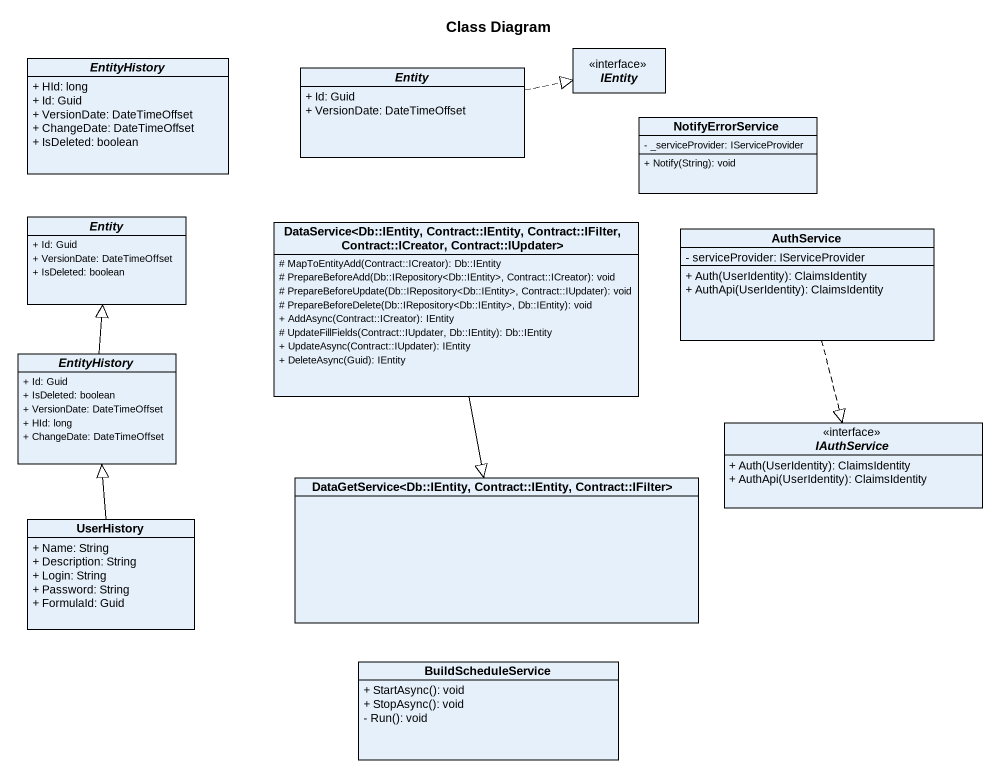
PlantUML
@startuml
title Class Diagram
hide circle
hide empty members
skinparam classAttributeIconSize 0
abstract class EntityHistory {
  + HId: long
  + Id: Guid
  + VersionDate: DateTimeOffset
  + ChangeDate: DateTimeOffset
  + IsDeleted: boolean
}
abstract class "Entity" as Entity_ {
  + Id: Guid
  + VersionDate: DateTimeOffset
}
interface IEntity
class NotifyErrorService {
  - _serviceProvider: IServiceProvider
  + Notify(String): void
}
abstract class "Entity" as Entity__2 {
  + Id: Guid
  + VersionDate: DateTimeOffset
  + IsDeleted: boolean
}
class "DataService<Db::IEntity, Contract::IEntity, Contract::IFilter, Contract::ICreator, Contract::IUpdater>" as DataService_Db_IEntity {
  # MapToEntityAdd(Contract::ICreator): Db::IEntity
  # PrepareBeforeAdd(Db::IRepository<Db::IEntity>, Contract::ICreator): void
  # PrepareBeforeUpdate(Db::IRepository<Db::IEntity>, Contract::IUpdater): void
  # PrepareBeforeDelete(Db::IRepository<Db::IEntity>, Db::IEntity): void
  + AddAsync(Contract::ICreator): IEntity
  # UpdateFillFields(Contract::IUpdater, Db::IEntity): Db::IEntity
  + UpdateAsync(Contract::IUpdater): IEntity
  + DeleteAsync(Guid): IEntity
}
class AuthService {
  - serviceProvider: IServiceProvider
  + Auth(UserIdentity): ClaimsIdentity
  + AuthApi(UserIdentity): ClaimsIdentity
}
abstract class "EntityHistory" as EntityHistory_2 {
  + Id: Guid
  + IsDeleted: boolean
  + VersionDate: DateTimeOffset
  + HId: long
  + ChangeDate: DateTimeOffset
}
interface IAuthService {
  + Auth(UserIdentity): ClaimsIdentity
  + AuthApi(UserIdentity): ClaimsIdentity
}
class UserHistory {
  + Name: String
  + Description: String
  + Login: String
  + Password: String
  + FormulaId: Guid
}
class "DataGetService<Db::IEntity, Contract::IEntity, Contract::IFilter>" as DataGetService_Db_IEntity
class BuildScheduleService {
  + StartAsync(): void
  + StopAsync(): void
  - Run(): void
}
Entity_ .right.|> IEntity
DataService_Db_IEntity --|> DataGetService_Db_IEntity
AuthService ..|> IAuthService
EntityHistory_2 -up-|> Entity__2
UserHistory -up-|> EntityHistory_2
@enduml
